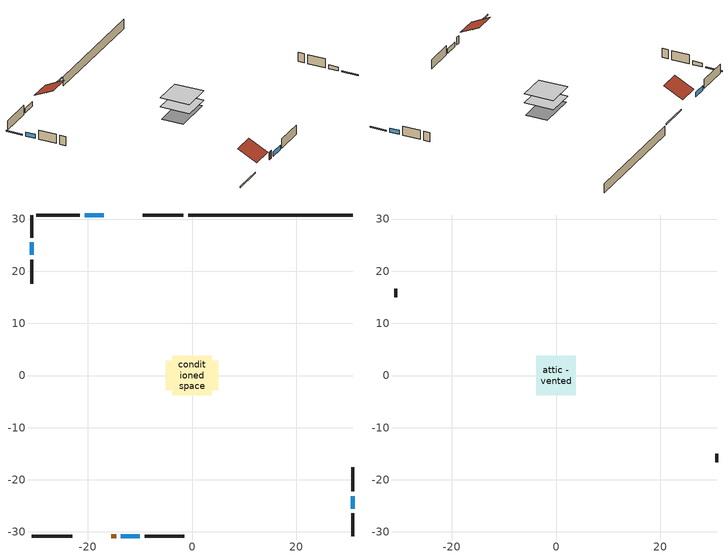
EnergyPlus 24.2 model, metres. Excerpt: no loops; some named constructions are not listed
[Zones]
conditioned space
 floor adiabatic (AdiabaticFloorConstruction): -3.78,-3.78 -3.78,3.78 3.78,3.78 3.78,-3.78 z0.3
 floor foundation (Slab1 construction): -5.06,-2.82 -5.06,2.82 5.06,2.82 5.06,-2.82 z-2.13
 wall outside (RimJoist1 construction): -1.66,30.79 -9.46,30.79 z0.3:0.61
 wall outside (RimJoist2 construction): 30.79,-30.79 30.79,-26.46 z0.3:0.61
 wall outside (RimJoist3 construction): -30.79,-30.79 -22.98,-30.79 z0.3:0.61
 wall outside (RimJoist4 construction): -30.79,30.79 -30.79,26.46 z0.3:0.61
 wall outside (AdiabaticWallConstruction 1): -15.48,-30.79 -14.56,-30.79 z0.3:2.34
 wall outside (AdiabaticWallConstruction): -16.97,30.79 -20.62,30.79 / -13.64,-30.79 -9.98,-30.79 z0.3:1.52; 30.79,-25.53 30.79,-23.14 / -30.79,25.53 -30.79,23.14 z0.3:1.34
 wall outside (Wall1 construction): -21.55,30.79 -29.86,30.79 z0.3:2.74
 wall outside (Wall2 construction): 30.79,-22.21 30.79,-17.6 z0.3:2.74
 wall outside (Wall3 construction): -9.06,-30.79 -1.51,-30.79 z0.3:2.74
 wall outside (Wall4 construction): -30.79,22.21 -30.79,17.6 z0.3:2.74
 wall foundation (FoundationWall1 construction): 30.79,30.79 -0.73,30.79 z-2.13:0.3
 window (WindowConstruction): -16.97,30.79 -20.62,30.79 z0.3:1.52
 window (WindowConstruction 1): 30.79,-25.53 30.79,-23.14 z0.3:1.34
 window (WindowConstruction 2): -13.63,-30.79 -9.98,-30.79 z0.3:1.52
 window (WindowConstruction 3): -30.79,25.53 -30.79,23.14 z0.3:1.34
 door (Door): -15.48,-30.79 -14.56,-30.79 z0.3:2.34
 ceiling adiabatic (AdiabaticFloorConstruction): 3.78,-3.78 3.78,3.78 -3.78,3.78 -3.78,-3.78 z0.3
attic - vented
 floor to conditioned space (Floor1 construction Reversed): -3.78,-3.78 -3.78,3.78 3.78,3.78 3.78,-3.78 z2.74
 wall outside (Wall5 construction): 30.79,-16.67 30.79,-15.04 z0.3:2.74
 wall outside (Wall6 construction): -30.79,16.67 -30.79,15.04 z0.3:2.74
 roof outside (Roof1 construction): -16.04,30.79,2.74 -16.04,25.73,5.27 -10.39,25.73,5.27 -10.39,30.79,2.74
 roof outside (Roof2 construction): -16.41,-30.79,2.74 -16.41,-25.73,5.27 -22.05,-25.73,5.27 -22.05,-30.79,2.74
[Material] Roughness=Rough; Thermal Absorptance=0.9
Name | Thickness {m} | Conductivity {W/m-K} | Density {kg/m3} | Specific Heat {J/kg-K} | Solar Absorptance | Visible Absorptance
ceiling loosefill ins | 0.338667 | 0.0480833 | 16.02 | 1046.75 | 0.7 | 0.7
ceiling stud and cavity | 0.1397 | 0.0920385 | 65.682 | 1177.47 | 0.7 | 0.7
gypsum board | 0.0127 | 0.160291 | 801 | 837.4 | 0.6 | 0.6
[Construction]
Floor1 construction: ceiling loosefill ins, ceiling stud and cavity, gypsum board
[EnergyManagementSystem:OutputVariable] Type of Data in Variable=Averaged; Update Frequency=ZoneTimestep; EMS Program or Subroutine=total_airflows_program; Units=m^3/s
Name | EMS Variable
total_infil_flow_rate_timeseries_outvar | total_infil_flow_rate
total_mechvent_flow_rate_timeseries_outvar | total_mechvent_flow_rate
total_natvent_flow_rate_timeseries_outvar | total_natvent_flow_rate
total_whf_flow_rate_timeseries_outvar | total_whf_flow_rate
[Schedule:Day:Interval]
cooling season schedule day; cooling season schedule day 2; cooling season schedule default day; natural vent schedule default day: No, 24:00, 0
cooling season schedule day 1; natural vent schedule day: No, 24:00, 1
[Schedule:Week:Daily]
cooling season schedule Week Rule - Jan1-May26: cooling season schedule day, cooling season schedule day, cooling season schedule day, cooling season schedule day, cooling season schedule day, cooling season schedule day, cooling season schedule day, cooling season schedule default day, cooling season schedule default day, cooling season schedule default day, cooling season schedule default day, cooling season schedule default day
cooling season schedule Week Rule - May27-Jun2: cooling season schedule day, cooling season schedule day, cooling season schedule day, cooling season schedule day, cooling season schedule day, cooling season schedule day 1, cooling season schedule day 1, cooling season schedule default day, cooling season schedule default day, cooling season schedule default day, cooling season schedule default day, cooling season schedule default day
cooling season schedule Week Rule - Jun3-Sep29: cooling season schedule day 1, cooling season schedule day 1, cooling season schedule day 1, cooling season schedule day 1, cooling season schedule day 1, cooling season schedule day 1, cooling season schedule day 1, cooling season schedule default day, cooling season schedule default day, cooling season schedule default day, cooling season schedule default day, cooling season schedule default day
cooling season schedule Week Rule - Sep30-Oct6: cooling season schedule day 1, cooling season schedule day 2, cooling season schedule day 2, cooling season schedule day 2, cooling season schedule day 2, cooling season schedule day 2, cooling season schedule day 2, cooling season schedule default day, cooling season schedule default day, cooling season schedule default day, cooling season schedule default day, cooling season schedule default day
cooling season schedule Week Rule - Oct7-Dec31: cooling season schedule day 2, cooling season schedule day 2, cooling season schedule day 2, cooling season schedule day 2, cooling season schedule day 2, cooling season schedule day 2, cooling season schedule day 2, cooling season schedule default day, cooling season schedule default day, cooling season schedule default day, cooling season schedule default day, cooling season schedule default day
natural vent schedule Week Rule - Jan1-Jan6: natural vent schedule day, natural vent schedule day, natural vent schedule default day, natural vent schedule day, natural vent schedule default day, natural vent schedule day, natural vent schedule default day, natural vent schedule default day, natural vent schedule default day, natural vent schedule default day, natural vent schedule default day, natural vent schedule default day
natural vent schedule Week Rule - Jan7-Dec31: natural vent schedule default day, natural vent schedule day, natural vent schedule default day, natural vent schedule day, natural vent schedule default day, natural vent schedule day, natural vent schedule default day, natural vent schedule default day, natural vent schedule default day, natural vent schedule default day, natural vent schedule default day, natural vent schedule default day
[Schedule:Year]
cooling season schedule: cooling season schedule Week Rule - Jan1-May26, 1, 1, 5, 26, cooling season schedule Week Rule - May27-Jun2, 5, 27, 6, 2, cooling season schedule Week Rule - Jun3-Sep29, 6, 3, 9, 29, cooling season schedule Week Rule - Sep30-Oct6, 9, 30, 10, 6, cooling season schedule Week Rule - Oct7-Dec31, 10, 7, 12, 31
natural vent schedule: natural vent schedule Week Rule - Jan1-Jan6, 1, 1, 1, 6, natural vent schedule Week Rule - Jan7-Dec31, 1, 7, 12, 31
[Schedule:File]
hot_water_dishwasher: File=in.schedules.csv; Column Number=6; Rows to Skip at Top=1; Number of Hours of Data=8760; Column Separator=Comma; Interpolate to Timestep=Yes; Minutes per Item=15; Adjust Schedule for Daylight Savings=Yes
